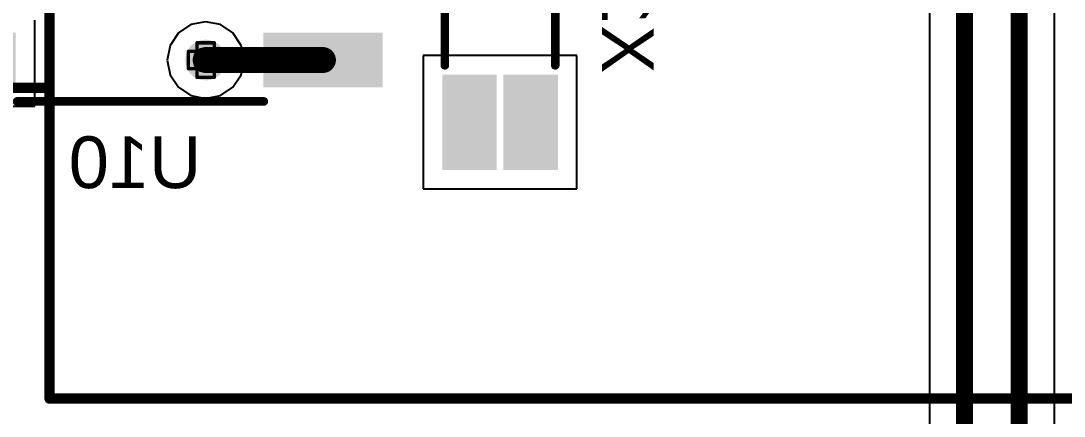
# Model space of a CAD drawing. Header units: inches. Extents: x 0 to 198, y 0 to 199.
# Drawn here: x 1.613 to 2.218, y 2.871 to 3.101 of the extents above; entities that cross this region are included whole.
import ezdxf

# ---------------------------------------------------------------- set-up
doc = ezdxf.new("R2010")
doc.units = ezdxf.units.IN
doc.header["$MEASUREMENT"] = 0
for name, color, linetype in [('Bottom Layer', 5, 'Continuous'), ('Bottom Overlay', 54, 'Continuous'), ('Bottom Paste', 16, 'Continuous'), ('Bottom Solder', 6, 'Continuous'), ('Drill Drawing', 1, 'Continuous'), ('Layer 1', 16, 'Continuous'), ('Layer 2', 76, 'Continuous'), ('Top Layer', 1, 'Continuous'), ('Top Overlay', 2, 'Continuous'), ('Via Holes', 16, 'Continuous')]:
    doc.layers.add(name, color=color, linetype=linetype)
doc.styles.add('Arial', font='', dxfattribs={"height": 0.2})
doc.styles.get('Arial').set_extended_font_data('Arial')

# ---------------------------------------------------------------- blocks, each defined once
blk = doc.blocks.new('MC_146__B_28')
at = {"layer": 'Bottom Layer'}
for points in [[(-0.14764, 0.02953), (-0.10039, 0.02953), (-0.10039, 0.0059), (-0.14764, 0.0059)], [(0.10039, 0.02953), (0.14764, 0.02953), (0.14764, 0.0059), (0.10039, 0.0059)], [(-0.14764, -0.00591), (-0.10039, -0.00591), (-0.10039, -0.02953), (-0.14764, -0.02953)], [(0.10039, -0.00591), (0.14764, -0.00591), (0.14764, -0.02953), (0.10039, -0.02953)]]:
    blk.add_hatch(color=5, dxfattribs=at).paths.add_polyline_path(points)
at = {"layer": 'Bottom Paste'}
for points in [[(-0.14764, 0.02953), (-0.10039, 0.02953), (-0.10039, 0.0059), (-0.14764, 0.0059)], [(0.10039, 0.02953), (0.14764, 0.02953), (0.14764, 0.0059), (0.10039, 0.0059)], [(-0.14764, -0.00591), (-0.10039, -0.00591), (-0.10039, -0.02953), (-0.14764, -0.02953)], [(0.10039, -0.00591), (0.14764, -0.00591), (0.14764, -0.02953), (0.10039, -0.02953)]]:
    blk.add_hatch(color=16, dxfattribs=at).paths.add_polyline_path(points)
at = {"layer": 'Bottom Solder'}
for points in [[(-0.15164, 0.03353), (-0.09639, 0.03353), (-0.09639, 0.0019), (-0.15164, 0.0019)], [(0.09639, 0.03353), (0.15164, 0.03353), (0.15164, 0.0019), (0.09639, 0.0019)], [(-0.15164, -0.00191), (-0.09639, -0.00191), (-0.09639, -0.03353), (-0.15164, -0.03353)], [(0.09639, -0.00191), (0.15164, -0.00191), (0.15164, -0.03353), (0.09639, -0.03353)]]:
    blk.add_hatch(color=6, dxfattribs=at).paths.add_polyline_path(points)
at = {"layer": 'Bottom Overlay'}
for points in [[(0.091, 0.032, 0.005, 0.005, 0), (-0.091, 0.032, 0.005, 0.005, 0)], [(-0.158, 0.011, 0.005, 0.005, 0), (-0.158, 0.021, 0.005, 0.005, 0)], [(-0.153, 0.016, 0.005, 0.005, 0), (-0.158, 0.021, 0.005, 0.005, 0)], [(-0.158, 0.011, 0.005, 0.005, 0), (-0.153, 0.016, 0.005, 0.005, 0)], [(0.091, -0.032, 0.005, 0.005, 0), (-0.091, -0.032, 0.005, 0.005, 0)]]:
    blk.add_lwpolyline(points, format="xyseb", dxfattribs=at)
for points in [[(-0.09225, 0.032, 0.0025, 0.0025, 1), (-0.08975, 0.032, 0.0025, 0.0025, 1)], [(0.08975, 0.032, 0.0025, 0.0025, 1), (0.09225, 0.032, 0.0025, 0.0025, 1)], [(-0.15925, 0.021, 0.0025, 0.0025, 1), (-0.15675, 0.021, 0.0025, 0.0025, 1)], [(-0.15925, 0.021, 0.0025, 0.0025, 1), (-0.15675, 0.021, 0.0025, 0.0025, 1)], [(-0.15425, 0.016, 0.0025, 0.0025, 1), (-0.15175, 0.016, 0.0025, 0.0025, 1)], [(-0.15425, 0.016, 0.0025, 0.0025, 1), (-0.15175, 0.016, 0.0025, 0.0025, 1)], [(-0.15925, 0.011, 0.0025, 0.0025, 1), (-0.15675, 0.011, 0.0025, 0.0025, 1)], [(-0.15925, 0.011, 0.0025, 0.0025, 1), (-0.15675, 0.011, 0.0025, 0.0025, 1)], [(-0.09225, -0.032, 0.0025, 0.0025, 1), (-0.08975, -0.032, 0.0025, 0.0025, 1)], [(0.08975, -0.032, 0.0025, 0.0025, 1), (0.09225, -0.032, 0.0025, 0.0025, 1)]]:
    blk.add_lwpolyline(points, format="xyseb", close=True, dxfattribs=at)
blk = doc.blocks.new('SOIC_8_0_154___3_90___W______B_45')
at = {"layer": 'Bottom Layer'}
for points in [[(-0.07579, 0.08681), (-0.07579, 0.06319), (-0.13681, 0.06319), (-0.13681, 0.08681)], [(0.13681, 0.08681), (0.13681, 0.06319), (0.07579, 0.06319), (0.07579, 0.08681)], [(-0.07579, 0.03681), (-0.07579, 0.01319), (-0.13681, 0.01319), (-0.13681, 0.03681)], [(0.13681, 0.03681), (0.13681, 0.01319), (0.07579, 0.01319), (0.07579, 0.03681)], [(-0.07579, -0.01319), (-0.07579, -0.03681), (-0.13681, -0.03681), (-0.13681, -0.01319)], [(0.13681, -0.01319), (0.13681, -0.03681), (0.07579, -0.03681), (0.07579, -0.01319)], [(-0.07579, -0.06319), (-0.07579, -0.08681), (-0.13681, -0.08681), (-0.13681, -0.06319)], [(0.13681, -0.06319), (0.13681, -0.08681), (0.07579, -0.08681), (0.07579, -0.06319)]]:
    blk.add_hatch(color=5, dxfattribs=at).paths.add_polyline_path(points)
at = {"layer": 'Bottom Overlay'}
blk.add_hatch(color=54, dxfattribs=at).paths.add_polyline_path([(-0.07237, -0.087), (-0.05837, -0.087), (-0.05837, -0.064), (-0.07237, -0.064)])
at = {"layer": 'Bottom Paste'}
for points in [[(-0.07579, 0.08681), (-0.07579, 0.06319), (-0.13681, 0.06319), (-0.13681, 0.08681)], [(0.13681, 0.08681), (0.13681, 0.06319), (0.07579, 0.06319), (0.07579, 0.08681)], [(-0.07579, 0.03681), (-0.07579, 0.01319), (-0.13681, 0.01319), (-0.13681, 0.03681)], [(0.13681, 0.03681), (0.13681, 0.01319), (0.07579, 0.01319), (0.07579, 0.03681)], [(-0.07579, -0.01319), (-0.07579, -0.03681), (-0.13681, -0.03681), (-0.13681, -0.01319)], [(0.13681, -0.01319), (0.13681, -0.03681), (0.07579, -0.03681), (0.07579, -0.01319)], [(-0.07579, -0.06319), (-0.07579, -0.08681), (-0.13681, -0.08681), (-0.13681, -0.06319)], [(0.13681, -0.06319), (0.13681, -0.08681), (0.07579, -0.08681), (0.07579, -0.06319)]]:
    blk.add_hatch(color=16, dxfattribs=at).paths.add_polyline_path(points)
at = {"layer": 'Bottom Solder'}
for points in [[(-0.07179, 0.09081), (-0.07179, 0.05919), (-0.14081, 0.05919), (-0.14081, 0.09081)], [(0.14081, 0.09081), (0.14081, 0.05919), (0.07179, 0.05919), (0.07179, 0.09081)], [(-0.07179, 0.04081), (-0.07179, 0.00919), (-0.14081, 0.00919), (-0.14081, 0.04081)], [(0.14081, 0.04081), (0.14081, 0.00919), (0.07179, 0.00919), (0.07179, 0.04081)], [(-0.07179, -0.00919), (-0.07179, -0.04081), (-0.14081, -0.04081), (-0.14081, -0.00919)], [(0.14081, -0.00919), (0.14081, -0.04081), (0.07179, -0.04081), (0.07179, -0.00919)], [(-0.07179, -0.05919), (-0.07179, -0.09081), (-0.14081, -0.09081), (-0.14081, -0.05919)], [(0.14081, -0.05919), (0.14081, -0.09081), (0.07179, -0.09081), (0.07179, -0.05919)]]:
    blk.add_hatch(color=6, dxfattribs=at).paths.add_polyline_path(points)
at = {"layer": 'Bottom Overlay'}
for points in [[(0.071, 0.099, 0.005, 0.005, 0), (-0.072, 0.099, 0.005, 0.005, 0)], [(-0.14437, -0.076, 0.005, 0.005, 0), (-0.14937, -0.071, 0.005, 0.005, 0)], [(-0.14937, -0.071, 0.005, 0.005, 0), (-0.14937, -0.081, 0.005, 0.005, 0)], [(-0.14437, -0.076, 0.005, 0.005, 0), (-0.14937, -0.081, 0.005, 0.005, 0)], [(0.071, -0.099, 0.005, 0.005, 0), (-0.072, -0.099, 0.005, 0.005, 0)]]:
    blk.add_lwpolyline(points, format="xyseb", dxfattribs=at)
for points in [[(-0.07325, 0.099, 0.0025, 0.0025, 1), (-0.07075, 0.099, 0.0025, 0.0025, 1)], [(0.06975, 0.099, 0.0025, 0.0025, 1), (0.07225, 0.099, 0.0025, 0.0025, 1)], [(-0.15062, -0.071, 0.0025, 0.0025, 1), (-0.14812, -0.071, 0.0025, 0.0025, 1)], [(-0.15062, -0.071, 0.0025, 0.0025, 1), (-0.14812, -0.071, 0.0025, 0.0025, 1)], [(-0.15062, -0.081, 0.0025, 0.0025, 1), (-0.14812, -0.081, 0.0025, 0.0025, 1)], [(-0.15062, -0.081, 0.0025, 0.0025, 1), (-0.14812, -0.081, 0.0025, 0.0025, 1)], [(-0.14562, -0.076, 0.0025, 0.0025, 1), (-0.14312, -0.076, 0.0025, 0.0025, 1)], [(-0.14562, -0.076, 0.0025, 0.0025, 1), (-0.14312, -0.076, 0.0025, 0.0025, 1)], [(-0.07325, -0.099, 0.0025, 0.0025, 1), (-0.07075, -0.099, 0.0025, 0.0025, 1)], [(0.06975, -0.099, 0.0025, 0.0025, 1), (0.07225, -0.099, 0.0025, 0.0025, 1)]]:
    blk.add_lwpolyline(points, format="xyseb", close=True, dxfattribs=at)
blk = doc.blocks.new('CR2032_BS_6_1_232')
at = {"layer": 'Top Overlay'}
for points in [[(0.43177, 0.31978, 0.006, 0.006, 0), (-0.44431, 0.31978, 0.006, 0.006, 0)], [(0.37422, 0.31978, 0.00598, 0.00598, 0), (0.37326, 0.31978, 0.00598, 0.00598, 0)], [(0.43177, 0.31978, 0.006, 0.006, 0), (0.43177, 0.0799, 0.006, 0.006, 0)], [(0.55475, 0.13962, 0.00598, 0.00598, 0), (0.43177, 0.13962, 0.00598, 0.00598, 0)]]:
    blk.add_lwpolyline(points, format="xyseb", dxfattribs=at)
for points in [[(0.37177, 0.31978, 0.00299, 0.00299, 1), (0.37476, 0.31978, 0.00299, 0.00299, 1)], [(0.37272, 0.31978, 0.00299, 0.00299, 1), (0.37571, 0.31978, 0.00299, 0.00299, 1)], [(0.43027, 0.31978, 0.003, 0.003, 1), (0.43327, 0.31978, 0.003, 0.003, 1)], [(0.43027, 0.31978, 0.003, 0.003, 1), (0.43327, 0.31978, 0.003, 0.003, 1)], [(0.43027, 0.13962, 0.00299, 0.00299, 1), (0.43326, 0.13962, 0.00299, 0.00299, 1)]]:
    blk.add_lwpolyline(points, format="xyseb", close=True, dxfattribs=at)

msp = doc.modelspace()

# ---------------------------------------------------------------- hatches: boundary and pattern name
at = {"layer": 'Bottom Layer'}
h = msp.add_hatch(color=5, dxfattribs=at)
edge = h.paths.add_edge_path()
edge.add_arc((1.72, 3.07786), 0.01181, 0, 360)
at = {"layer": 'Layer 1'}
h = msp.add_hatch(color=16, dxfattribs=at)
edge = h.paths.add_edge_path()
edge.add_arc((1.72, 3.07786), 0.01181, 0, 360)
at = {"layer": 'Layer 2'}
h = msp.add_hatch(color=76, dxfattribs=at)
edge = h.paths.add_edge_path()
edge.add_arc((1.72, 3.07786), 0.01181, 0, 360)
at = {"layer": 'Top Layer'}
h = msp.add_hatch(color=1, dxfattribs=at)
edge = h.paths.add_edge_path()
edge.add_arc((1.72, 3.07786), 0.01181, 0, 360)
at = {"layer": 'Via Holes'}
h = msp.add_hatch(color=7, dxfattribs=at)
edge = h.paths.add_edge_path()
edge.add_arc((1.72, 3.07786), 0.00591, 0, 360)

# ---------------------------------------------------------------- linework, layer by layer
at = {"layer": 'Bottom Layer'}
for p, q in [((2.2119, 2.76637), (2.2119, 3.7413)), ((2.13945, 3.71671), (2.13945, 2.30185)), ((1.6209, 3.05105), (1.6209, 3.10105)), ((1.93515, 3.08042), (1.8461, 3.08042)), ((1.8461, 3.08042), (1.8461, 3.00318)), ((1.93515, 3.00318), (1.93515, 3.08042)), ((1.52988, 3.05105), (1.6209, 3.05105)), ((1.8461, 3.00318), (1.93515, 3.00318))]:
    msp.add_line(p, q, dxfattribs=at)
for points in [[(2.1915, 2.31551, 0.01, 0.01, 0), (2.1915, 3.7413, 0.01, 0.01, 0)], [(2.15984, 2.30185, 0.01, 0.01, 0), (2.15984, 3.72516, 0.01, 0.01, 0)], [(1.72, 3.07786, 0.015, 0.015, 0), (1.78799, 3.07786, 0.015, 0.015, 0)]]:
    msp.add_lwpolyline(points, format="xyseb", dxfattribs=at)
for points in [[(1.71625, 3.07786, 0.0075, 0.0075, 1), (1.72375, 3.07786, 0.0075, 0.0075, 1)], [(1.78424, 3.07786, 0.0075, 0.0075, 1), (1.79174, 3.07786, 0.0075, 0.0075, 1)]]:
    msp.add_lwpolyline(points, format="xyseb", close=True, dxfattribs=at)
at = {"layer": 'Drill Drawing'}
for points in [[(1.715, 3.08286, 0.002, 0.002, 0), (1.715, 3.08786, 0.002, 0.002, 0)], [(1.715, 3.08786, 0.002, 0.002, 0), (1.725, 3.08786, 0.002, 0.002, 0)], [(1.717, 3.08086, 0.002, 0.002, 0), (1.717, 3.08386, 0.002, 0.002, 0)], [(1.717, 3.08386, 0.002, 0.002, 0), (1.723, 3.08386, 0.002, 0.002, 0)], [(1.723, 3.08086, 0.002, 0.002, 0), (1.723, 3.08386, 0.002, 0.002, 0)], [(1.725, 3.08286, 0.002, 0.002, 0), (1.725, 3.08786, 0.002, 0.002, 0)], [(1.71, 3.07286, 0.002, 0.002, 0), (1.71, 3.08286, 0.002, 0.002, 0)], [(1.71, 3.08286, 0.002, 0.002, 0), (1.715, 3.08286, 0.002, 0.002, 0)], [(1.714, 3.07486, 0.002, 0.002, 0), (1.714, 3.08086, 0.002, 0.002, 0)], [(1.714, 3.08086, 0.002, 0.002, 0), (1.717, 3.08086, 0.002, 0.002, 0)], [(1.723, 3.08086, 0.002, 0.002, 0), (1.726, 3.08086, 0.002, 0.002, 0)], [(1.725, 3.08286, 0.002, 0.002, 0), (1.73, 3.08286, 0.002, 0.002, 0)], [(1.726, 3.07486, 0.002, 0.002, 0), (1.726, 3.08086, 0.002, 0.002, 0)], [(1.73, 3.07286, 0.002, 0.002, 0), (1.73, 3.08286, 0.002, 0.002, 0)], [(1.71, 3.07286, 0.002, 0.002, 0), (1.715, 3.07286, 0.002, 0.002, 0)], [(1.714, 3.07486, 0.002, 0.002, 0), (1.717, 3.07486, 0.002, 0.002, 0)], [(1.715, 3.06786, 0.002, 0.002, 0), (1.715, 3.07286, 0.002, 0.002, 0)], [(1.717, 3.07186, 0.002, 0.002, 0), (1.717, 3.07486, 0.002, 0.002, 0)], [(1.717, 3.07186, 0.002, 0.002, 0), (1.723, 3.07186, 0.002, 0.002, 0)], [(1.723, 3.07486, 0.002, 0.002, 0), (1.726, 3.07486, 0.002, 0.002, 0)], [(1.723, 3.07186, 0.002, 0.002, 0), (1.723, 3.07486, 0.002, 0.002, 0)], [(1.725, 3.07286, 0.002, 0.002, 0), (1.73, 3.07286, 0.002, 0.002, 0)], [(1.725, 3.06786, 0.002, 0.002, 0), (1.725, 3.07286, 0.002, 0.002, 0)], [(1.715, 3.06786, 0.002, 0.002, 0), (1.725, 3.06786, 0.002, 0.002, 0)]]:
    msp.add_lwpolyline(points, format="xyseb", dxfattribs=at)
for points in [[(1.7145, 3.08786, 0.001, 0.001, 1), (1.7155, 3.08786, 0.001, 0.001, 1)], [(1.7145, 3.08786, 0.001, 0.001, 1), (1.7155, 3.08786, 0.001, 0.001, 1)], [(1.7165, 3.08386, 0.001, 0.001, 1), (1.7175, 3.08386, 0.001, 0.001, 1)], [(1.7165, 3.08386, 0.001, 0.001, 1), (1.7175, 3.08386, 0.001, 0.001, 1)], [(1.7225, 3.08386, 0.001, 0.001, 1), (1.7235, 3.08386, 0.001, 0.001, 1)], [(1.7225, 3.08386, 0.001, 0.001, 1), (1.7235, 3.08386, 0.001, 0.001, 1)], [(1.7245, 3.08786, 0.001, 0.001, 1), (1.7255, 3.08786, 0.001, 0.001, 1)], [(1.7245, 3.08786, 0.001, 0.001, 1), (1.7255, 3.08786, 0.001, 0.001, 1)], [(1.7095, 3.08286, 0.001, 0.001, 1), (1.7105, 3.08286, 0.001, 0.001, 1)], [(1.7095, 3.08286, 0.001, 0.001, 1), (1.7105, 3.08286, 0.001, 0.001, 1)], [(1.7135, 3.08086, 0.001, 0.001, 1), (1.7145, 3.08086, 0.001, 0.001, 1)], [(1.7135, 3.08086, 0.001, 0.001, 1), (1.7145, 3.08086, 0.001, 0.001, 1)], [(1.7145, 3.08286, 0.001, 0.001, 1), (1.7155, 3.08286, 0.001, 0.001, 1)], [(1.7145, 3.08286, 0.001, 0.001, 1), (1.7155, 3.08286, 0.001, 0.001, 1)], [(1.7165, 3.08086, 0.001, 0.001, 1), (1.7175, 3.08086, 0.001, 0.001, 1)], [(1.7165, 3.08086, 0.001, 0.001, 1), (1.7175, 3.08086, 0.001, 0.001, 1)], [(1.7225, 3.08086, 0.001, 0.001, 1), (1.7235, 3.08086, 0.001, 0.001, 1)], [(1.7225, 3.08086, 0.001, 0.001, 1), (1.7235, 3.08086, 0.001, 0.001, 1)], [(1.7245, 3.08286, 0.001, 0.001, 1), (1.7255, 3.08286, 0.001, 0.001, 1)], [(1.7245, 3.08286, 0.001, 0.001, 1), (1.7255, 3.08286, 0.001, 0.001, 1)], [(1.7255, 3.08086, 0.001, 0.001, 1), (1.7265, 3.08086, 0.001, 0.001, 1)], [(1.7255, 3.08086, 0.001, 0.001, 1), (1.7265, 3.08086, 0.001, 0.001, 1)], [(1.7295, 3.08286, 0.001, 0.001, 1), (1.7305, 3.08286, 0.001, 0.001, 1)], [(1.7295, 3.08286, 0.001, 0.001, 1), (1.7305, 3.08286, 0.001, 0.001, 1)], [(1.7095, 3.07286, 0.001, 0.001, 1), (1.7105, 3.07286, 0.001, 0.001, 1)], [(1.7095, 3.07286, 0.001, 0.001, 1), (1.7105, 3.07286, 0.001, 0.001, 1)], [(1.7135, 3.07486, 0.001, 0.001, 1), (1.7145, 3.07486, 0.001, 0.001, 1)], [(1.7135, 3.07486, 0.001, 0.001, 1), (1.7145, 3.07486, 0.001, 0.001, 1)], [(1.7145, 3.07286, 0.001, 0.001, 1), (1.7155, 3.07286, 0.001, 0.001, 1)], [(1.7145, 3.07286, 0.001, 0.001, 1), (1.7155, 3.07286, 0.001, 0.001, 1)], [(1.7165, 3.07486, 0.001, 0.001, 1), (1.7175, 3.07486, 0.001, 0.001, 1)], [(1.7165, 3.07486, 0.001, 0.001, 1), (1.7175, 3.07486, 0.001, 0.001, 1)], [(1.7165, 3.07186, 0.001, 0.001, 1), (1.7175, 3.07186, 0.001, 0.001, 1)], [(1.7165, 3.07186, 0.001, 0.001, 1), (1.7175, 3.07186, 0.001, 0.001, 1)], [(1.7225, 3.07486, 0.001, 0.001, 1), (1.7235, 3.07486, 0.001, 0.001, 1)], [(1.7225, 3.07486, 0.001, 0.001, 1), (1.7235, 3.07486, 0.001, 0.001, 1)], [(1.7225, 3.07186, 0.001, 0.001, 1), (1.7235, 3.07186, 0.001, 0.001, 1)], [(1.7225, 3.07186, 0.001, 0.001, 1), (1.7235, 3.07186, 0.001, 0.001, 1)], [(1.7245, 3.07286, 0.001, 0.001, 1), (1.7255, 3.07286, 0.001, 0.001, 1)], [(1.7245, 3.07286, 0.001, 0.001, 1), (1.7255, 3.07286, 0.001, 0.001, 1)], [(1.7255, 3.07486, 0.001, 0.001, 1), (1.7265, 3.07486, 0.001, 0.001, 1)], [(1.7255, 3.07486, 0.001, 0.001, 1), (1.7265, 3.07486, 0.001, 0.001, 1)], [(1.7295, 3.07286, 0.001, 0.001, 1), (1.7305, 3.07286, 0.001, 0.001, 1)], [(1.7295, 3.07286, 0.001, 0.001, 1), (1.7305, 3.07286, 0.001, 0.001, 1)], [(1.7145, 3.06786, 0.001, 0.001, 1), (1.7155, 3.06786, 0.001, 0.001, 1)], [(1.7145, 3.06786, 0.001, 0.001, 1), (1.7155, 3.06786, 0.001, 0.001, 1)], [(1.7245, 3.06786, 0.001, 0.001, 1), (1.7255, 3.06786, 0.001, 0.001, 1)], [(1.7245, 3.06786, 0.001, 0.001, 1), (1.7255, 3.06786, 0.001, 0.001, 1)]]:
    msp.add_lwpolyline(points, format="xyseb", close=True, dxfattribs=at)
at = {"layer": 'Layer 2'}
for p, q in [((1.71149, 3.09841), (1.70428, 3.09359)), ((1.72, 3.1001), (1.71149, 3.09841)), ((1.72851, 3.09841), (1.72, 3.1001)), ((1.73572, 3.09359), (1.72851, 3.09841)), ((1.70428, 3.09359), (1.69945, 3.08637)), ((1.74055, 3.08637), (1.73572, 3.09359)), ((1.69945, 3.08637), (1.69776, 3.07786)), ((1.74224, 3.07786), (1.74055, 3.08637)), ((1.69776, 3.07786), (1.69945, 3.06935)), ((1.74055, 3.06935), (1.74224, 3.07786)), ((1.69945, 3.06935), (1.70428, 3.06214)), ((1.73572, 3.06214), (1.74055, 3.06935)), ((1.70428, 3.06214), (1.71149, 3.05732)), ((1.72851, 3.05732), (1.73572, 3.06214)), ((1.71149, 3.05732), (1.72, 3.05563)), ((1.72, 3.05563), (1.72851, 3.05732))]:
    msp.add_line(p, q, dxfattribs=at)

# ---------------------------------------------------------------- block references
for name, p, rotation in [('CR2032_BS_6_1_232', (2.06131, 3.20134), 180), ('MC_146__B_28', (1.89063, 3.16581), 270), ('SOIC_8_0_154___3_90___W______B_45', (1.68169, 3.15286), 180)]:
    msp.add_blockref(name, p, dxfattribs=dict(rotation=rotation))

# ---------------------------------------------------------------- texts
at = {"layer": 'Bottom Overlay', "style": 'Arial', "text_generation_flag": 2}
msp.add_text('X1', height=0.03, rotation=270, dxfattribs=at).set_placement((1.94969, 3.07001))
msp.add_text('U10', height=0.03, dxfattribs=at).set_placement((1.71749, 3.00359))

doc.saveas('drawing.dxf')
